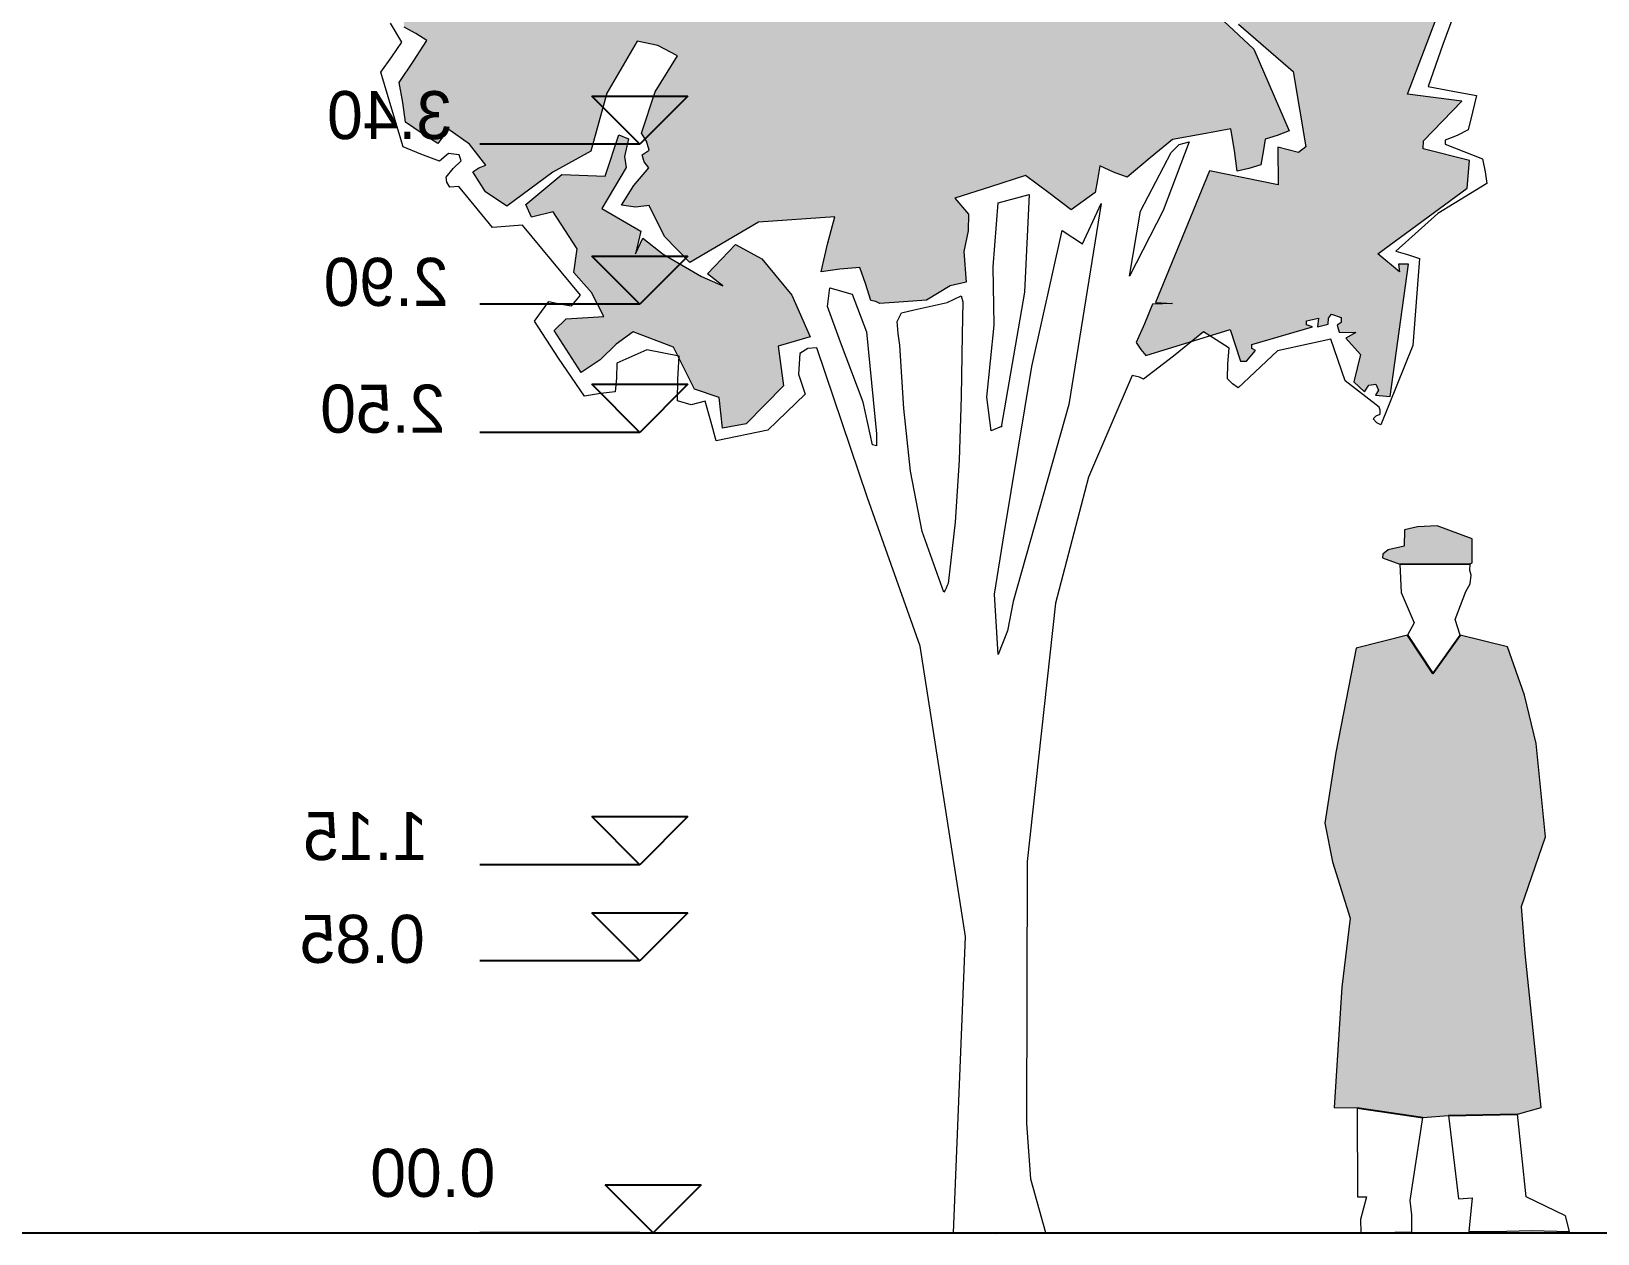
# Model space of a CAD drawing. Extents: x 9483 to 67306, y -5730 to 5191.
# Drawn here: x 23647.3 to 24136.4, y -1896.4 to -1521 of the extents above; entities that cross this region are included whole.
import ezdxf

# ---------------------------------------------------------------- set-up
doc = ezdxf.new("R2010")
doc.units = 0
doc.header["$MEASUREMENT"] = 0
doc.layers.get('0').update_dxf_attribs({"linetype": 'CONTINUOUS'})
for name, color, linetype in [('duvar', 3, 'CONTINUOUS'), ('Elevation_Vehicles', 7, 'CONTINUOUS'), ('yazı', 6, 'CONTINUOUS'), ('ölçü', 5, 'CONTINUOUS')]:
    doc.layers.add(name, color=color, linetype=linetype)

msp = doc.modelspace()

# ---------------------------------------------------------------- hatches: boundary and pattern name
at = {"layer": 'Elevation_Vehicles'}
h = msp.add_hatch(color=256, dxfattribs=at)
h.dxf.hatch_style = 1
h.set_gradient(color1=(0, 76, 153), one_color=1, tint=1, name='CYLINDER')
h.paths.add_polyline_path([(24096.56164, -1687.22008), (24097.16041, -1686.92069), (24097.16041, -1679.43607), (24086.23285, -1675.39437), (24080.09546, -1675.69375), (24076.05376, -1676.59191), (24075.90406, -1681.68145), (24070.96421, -1682.87899), (24069.31759, -1684.22623), (24069.1679, -1685.42377), (24074.55683, -1687.36977)])
h = msp.add_hatch(color=256, dxfattribs=at)
h.dxf.hatch_style = 1
h.set_gradient(color1=(37, 4, 200), color2=(226, 220, 254), one_color=1, tint=0.93, name='CYLINDER')
h.paths.add_polyline_path([(24056.44403, -1819.3986), (24054.04895, -1856.97143), (24061.23419, -1857.12112), (24081.74207, -1860.11498), (24089.82547, -1859.5162), (24111.3812, -1859.06713), (24118.71613, -1856.97143), (24113.77628, -1808.92012), (24112.57874, -1794.25025), (24120.06337, -1772.54483), (24117.21921, -1743.35479), (24113.47689, -1728.23584), (24108.23766, -1713.11689), (24093.41809, -1709.52427), (24084.87645, -1721.47044), (24076.95191, -1709.52427), (24060.93481, -1713.56597), (24054.64772, -1746.19894), (24051.20479, -1768.20375), (24053.59987, -1780.32885), (24059.1385, -1797.84287)])
at = {"layer": 'yazı'}
h = msp.add_hatch(color=256, dxfattribs=at)
h.set_gradient(color1=(38, 153, 0), color2=(228, 255, 219), one_color=1, tint=0.93, name='CYLINDER')
h.paths.add_polyline_path([(24045.54296, -1378.30252), (24058.91979, -1372.36246), (24047.19743, -1354.25453), (24035.47507, -1336.1466), (24030.79784, -1338.84306), (24025.81202, -1341.53414), (24024.28526, -1340.58145), (24022.7585, -1339.62877), (24022.50917, -1336.22896), (24022.5738, -1332.52596), (24020.11591, -1331.8657), (24017.35481, -1330.89147), (24021.76655, -1325.72095), (24025.8751, -1320.23647), (24019.07392, -1303.14048), (24012.27274, -1286.04448), (24008.87293, -1286.29382), (24005.47313, -1286.54315), (24003.04755, -1284.03139), (24000.61658, -1281.82821), (24001.60158, -1278.44995), (24002.58658, -1275.07169), (23997.68156, -1273.134), (23992.78192, -1270.88773), (23994.38409, -1267.52024), (23996.28946, -1264.46672), (23999.36991, -1264.82917), (24002.45575, -1264.88303), (24004.65354, -1262.76065), (24007.15991, -1260.64366), (23990.53253, -1240.59805), (23967.57727, -1229.39364), (23961.51871, -1222.80565), (23955.46553, -1215.90908), (23953.59787, -1216.80251), (23952.04418, -1217.39275), (23947.44236, -1215.76904), (23942.84053, -1214.14532), (23944.81592, -1207.08021), (23946.48272, -1200.00972), (23939.97015, -1201.74811), (23933.45757, -1203.4865), (23931.98467, -1199.44798), (23930.51178, -1195.40946), (23923.04113, -1198.98319), (23915.57048, -1202.55692), (23916.42621, -1206.58467), (23916.97874, -1210.29845), (23917.59052, -1210.6178), (23918.20769, -1210.62858), (23919.29121, -1219.29047), (23920.37473, -1227.95236), (23917.89528, -1228.52644), (23915.72442, -1229.1059), (23912.67629, -1226.89195), (23909.93135, -1224.99197), (23907.10562, -1227.72075), (23903.97131, -1230.44414), (23891.94193, -1229.92548), (23879.90716, -1229.71542), (23883.22079, -1234.40342), (23886.22044, -1239.39463), (23884.62366, -1242.45353), (23883.02688, -1245.51244), (23885.75565, -1248.33817), (23888.79302, -1251.16929), (23883.77488, -1255.71186), (23879.05994, -1260.56841), (23873.57007, -1256.76845), (23868.3834, -1253.28246), (23858.74884, -1274.72173), (23848.81108, -1295.84704), (23849.11428, -1296.16101), (23849.72606, -1296.48036), (23855.65918, -1292.57112), (23861.90087, -1288.66725), (23862.74583, -1293.31217), (23863.59079, -1297.95708), (23871.40233, -1292.53724), (23880.05345, -1292.07089), (23881.55867, -1294.2579), (23883.37247, -1296.45031), (23884.10275, -1289.98082), (23881.12464, -1283.75528), (23890.6638, -1285.46518), (23899.89977, -1286.8611), (23903.93447, -1303.29145), (23907.65519, -1320.025), (23925.03822, -1314.46354), (23942.15576, -1306.42803), (23944.30508, -1307.0829), (23946.14581, -1307.73239), (23951.50102, -1319.24694), (23956.54765, -1330.75611), (23959.03248, -1329.87345), (23960.94333, -1329.0937), (23963.26108, -1335.19478), (23962.834, -1341.97824), (23952.55378, -1347.355), (23949.25249, -1359.64449), (23953.87586, -1360.03386), (23958.80781, -1360.42863), (23960.91404, -1363.55217), (23963.02026, -1366.67571), (23961.73745, -1369.43142), (23960.14066, -1372.49033), (23952.74543, -1371.74389), (23945.35019, -1370.99745), (23945.61568, -1373.47151), (23945.5672, -1376.24876), (23934.83836, -1389.64331), (23939.18702, -1405.77046), (23926.3735, -1414.80713), (23912.65038, -1422.9019), (23912.62883, -1424.13623), (23912.29871, -1425.36518), (23911.0536, -1425.9608), (23909.49991, -1426.55104), (23905.8777, -1421.85765), (23900.66409, -1419.91458), (23900.52943, -1427.62917), (23900.70874, -1435.04057), (23890.8179, -1435.79396), (23880.61848, -1436.54196), (23878.09056, -1439.89329), (23875.56264, -1443.24462), (23879.50577, -1464.92089), (23878.50078, -1487.12815), (23874.16445, -1487.97849), (23870.1367, -1488.83422), (23866.24361, -1481.97536), (23862.65372, -1475.43046), (23856.48205, -1475.32273), (23850.31037, -1475.21501), (23847.28378, -1471.76672), (23843.954, -1468.00447), (23845.24758, -1464.63159), (23846.84436, -1461.57268), (23839.8008, -1458.36296), (23832.35709, -1460.39378), (23830.36015, -1468.69322), (23826.2139, -1476.33779), (23815.07257, -1477.99538), (23803.94739, -1478.72723), (23801.87349, -1473.75218), (23798.85767, -1469.68673), (23793.58482, -1471.13808), (23788.31735, -1472.28085), (23786.30964, -1481.19746), (23784.61591, -1489.81087), (23763.84384, -1495.0045), (23751.20424, -1511.76115), (23757.11042, -1509.39482), (23762.70263, -1507.33169), (23764.20785, -1509.51871), (23765.39909, -1512.00892), (23764.46257, -1512.60993), (23763.52066, -1513.51952), (23763.46679, -1516.60536), (23763.72151, -1519.69658), (23767.3922, -1521.61272), (23770.74892, -1523.83206), (23766.62422, -1530.2423), (23762.18554, -1536.95573), (23763.31215, -1543.14895), (23764.13018, -1549.33679), (23769.31685, -1552.82278), (23774.20033, -1555.9948), (23775.78095, -1553.86164), (23777.36696, -1551.4199), (23784.07501, -1556.16716), (23789.20782, -1562.73899), (23787.03157, -1563.62703), (23785.15852, -1564.82905), (23789.06239, -1571.07075), (23795.77582, -1575.50942), (23810.1592, -1564.95676), (23822.00388, -1558.3726), (23826.95043, -1540.24695), (23836.49342, -1524.0536), (23842.95214, -1525.40105), (23849.06995, -1528.59461), (23842.08181, -1539.89371), (23837.84399, -1552.78421), (23839.34382, -1555.27981), (23840.2211, -1558.07323), (23839.28457, -1558.67423), (23838.03408, -1559.57844), (23838.61354, -1561.7493), (23840.12414, -1563.62773), (23835.39843, -1569.10145), (23831.5877, -1575.20849), (23835.8971, -1575.90106), (23840.22804, -1575.3593), (23844.99841, -1585.01158), (23852.88154, -1593.17481), (23874.40005, -1580.58595), (23898.1987, -1578.84061), (23895.8878, -1587.44325), (23893.88548, -1596.05128), (23899.76473, -1595.22787), (23905.94718, -1594.71843), (23907.7125, -1599.68808), (23909.47243, -1604.96633), (23911.00997, -1605.30184), (23912.23353, -1605.94055), (23919.65031, -1605.45266), (23926.75851, -1604.95938), (23934.24532, -1600.45989), (23939.2042, -1599.31174), (23938.44543, -1589.72948), (23939.79288, -1583.27077), (23939.88445, -1578.02485), (23935.65045, -1573.0121), (23946.82411, -1569.503), (23957.68917, -1565.98852), (23965.00362, -1571.36371), (23972.00948, -1576.73352), (23975.76096, -1574.02091), (23979.51244, -1571.30829), (23980.19963, -1567.30747), (23980.89221, -1562.99807), (23985.18006, -1564.92498), (23989.4733, -1566.54331), (23996.67846, -1560.49552), (24003.56964, -1554.75093), (24012.85947, -1553.06102), (24021.84072, -1551.36572), (24022.95656, -1558.17611), (24023.76919, -1564.67253), (24027.48836, -1563.81141), (24031.21291, -1562.64171), (24031.9001, -1558.64089), (24032.58729, -1554.64008), (24036.31184, -1553.47038), (24040.04178, -1551.9921), (24029.06586, -1526.48893), (24008.41073, -1507.29905), (24015.28575, -1502.48021), (24021.85219, -1497.65598), (24022.17155, -1497.0442), (24022.17694, -1496.73562), (24018.49548, -1495.43665), (24014.50005, -1494.44087), (24023.30737, -1485.02559), (24032.10931, -1475.9189), (24042.22255, -1480.10824), (24052.33579, -1484.29757), (24054.38276, -1490.81554), (24056.43512, -1497.02492), (24060.42517, -1498.32928), (24064.4206, -1499.32505), (24073.54728, -1489.29799), (24087.23807, -1483.05473), (24088.9372, -1474.13273), (24090.32774, -1465.20535), (24085.73668, -1462.96447), (24081.14563, -1460.72358), (24083.11564, -1453.96706), (24085.08564, -1447.21053), (24082.62235, -1446.85886), (24079.85587, -1446.19321), (24085.32802, -1433.32426), (24091.10876, -1420.4607), (24069.41859, -1389.83167), (24059.51698, -1391.20223)])
h.paths.add_polyline_path([(23972.42024, -1447.09602), (23973.80696, -1456.07188), (23974.89047, -1464.73377), (23960.71716, -1463.25166), (23946.54386, -1461.76956), (23954.16532, -1449.55548), (23940.70075, -1442.83822), (23957.10416, -1440.34644)], flags=16)
h = msp.add_hatch(color=256, dxfattribs=at)
h.set_gradient(color1=(38, 153, 0), color2=(228, 255, 219), one_color=1, tint=0.93, name='CYLINDER')
h.paths.add_polyline_path([(24095.59919, -1569.93913), (24096.36718, -1561.30956), (24081.92299, -1557.66198), (24081.96608, -1555.19331), (24093.9131, -1542.74606), (24076.97331, -1540.59831), (24087.64674, -1512.69493), (24068.41064, -1500.62941), (24065.2871, -1502.73563), (24053.29542, -1500.05689), (24046.74896, -1486.05212), (24032.67261, -1479.01551), (24021.61902, -1493.33042), (24030.46022, -1499.6583), (24017.74365, -1503.14047), (24015.17264, -1508.96047), (24026.17393, -1515.32605), (24026.15238, -1516.56039), (24024.26318, -1518.68816), (24041.29071, -1533.49323), (24045.20152, -1557.02101), (24043.00912, -1558.8348), (24036.55579, -1557.17877), (24036.65969, -1568.91034), (24015.12885, -1564.52171), (23998.36072, -1605.59184), (24003.60126, -1605.992), (23997.4242, -1606.19285), (23994.8478, -1612.32144), (23992.27679, -1618.14144), (23993.782, -1620.32846), (23995.2926, -1622.20689), (24009.66327, -1617.74949), (24013.32512, -1614.8047), (24015.22954, -1616.02299), (24021.67304, -1614.02438), (24024.8951, -1623.95832), (24026.7466, -1623.99063), (24029.58311, -1620.64469), (24028.35955, -1620.00598), (24028.38109, -1618.77164), (24047.30704, -1613.23712), (24045.46631, -1612.58763), (24045.48786, -1611.3533), (24049.20702, -1610.49218), (24048.84996, -1613.26405), (24052.26054, -1612.39755), (24052.29286, -1610.54604), (24053.24016, -1609.32787), (24056.30983, -1610.30748), (24056.2829, -1611.8504), (24055.03241, -1612.75461), (24055.61187, -1614.92547), (24060.8578, -1615.01703), (24057.73964, -1616.81467), (24062.28222, -1621.83281), (24060.27989, -1630.44084), (24063.62045, -1633.58592), (24064.89249, -1631.44738), (24067.05797, -1631.1765), (24067.9514, -1633.04417), (24066.99872, -1634.57093), (24071.62209, -1634.96031), (24077.2812, -1593.69626), (24074.19536, -1593.6424), (24074.46085, -1596.11645), (24067.76896, -1590.44345)])
h = msp.add_hatch(color=256, dxfattribs=at)
h.set_gradient(color1=(38, 153, 0), color2=(228, 255, 219), one_color=1, tint=0.93, name='CYLINDER')
h.paths.add_polyline_path([(23884.80728, -1603.30108), (23875.43509, -1592.02509), (23867.17874, -1587.55949), (23858.3768, -1596.66618), (23863.2495, -1600.45537), (23856.50914, -1597.55961), (23844.59287, -1590.5607), (23838.19879, -1585.51025), (23835.95252, -1590.40989), (23837.61933, -1583.33939), (23825.39448, -1576.33509), (23833.02671, -1563.50385), (23832.4688, -1560.09865), (23833.80009, -1554.56569), (23830.73579, -1553.27749), (23826.49798, -1566.16799), (23812.92568, -1565.62241), (23801.64969, -1574.99459), (23803.43117, -1579.0385), (23810.25233, -1577.3055), (23817.76763, -1588.85776), (23816.7126, -1596.24761), (23822.15938, -1602.51624), (23826.0417, -1609.99227), (23814.29936, -1610.71334), (23810.53172, -1614.35171), (23818.94584, -1627.46305), (23824.87895, -1623.5538), (23829.90247, -1618.70264), (23835.21842, -1614.78262), (23847.78956, -1619.63222), (23849.15546, -1622.3544), (23849.59258, -1622.44179), (23849.54997, -1623.14064), (23854.35217, -1632.71123), (23862.02368, -1635.31456), (23863.09104, -1644.90221), (23870.52398, -1643.48856), (23882.15165, -1631.65309), (23880.5156, -1619.27742), (23890.44414, -1616.36394)])

# ---------------------------------------------------------------- linework, layer by layer
at = {"color": 27, "lineweight": 0}
for p, q in [((23767.3922, -1521.61272), (23763.72151, -1519.69658)), ((23766.62422, -1530.2423), (23770.74892, -1523.83206)), ((23770.74892, -1523.83206), (23767.3922, -1521.61272)), ((23836.49342, -1524.0536), (23826.95043, -1540.24695)), ((23842.95214, -1525.40105), (23836.49342, -1524.0536)), ((23849.06995, -1528.59461), (23842.95214, -1525.40105)), ((23762.18554, -1536.95573), (23766.62422, -1530.2423)), ((23842.08181, -1539.89371), (23849.06995, -1528.59461)), ((23763.31215, -1543.14895), (23762.18554, -1536.95573)), ((23826.95043, -1540.24695), (23822.00388, -1558.3726)), ((23837.84399, -1552.78421), (23842.08181, -1539.89371)), ((23764.13018, -1549.33679), (23763.31215, -1543.14895)), ((23769.31685, -1552.82278), (23764.13018, -1549.33679)), ((23774.20033, -1555.9948), (23769.31685, -1552.82278)), ((23775.78095, -1553.86164), (23774.20033, -1555.9948)), ((23777.36696, -1551.4199), (23775.78095, -1553.86164)), ((23784.07501, -1556.16716), (23777.36696, -1551.4199)), ((23826.49798, -1566.16799), (23830.73579, -1553.27749)), ((23830.73579, -1553.27749), (23833.80009, -1554.56569)), ((23833.80009, -1554.56569), (23832.4688, -1560.09865)), ((23839.34382, -1555.27981), (23837.84399, -1552.78421)), ((23840.2211, -1558.07323), (23839.34382, -1555.27981)), ((23789.20782, -1562.73899), (23784.07501, -1556.16716)), ((23822.00388, -1558.3726), (23810.1592, -1564.95676)), ((23832.4688, -1560.09865), (23833.02671, -1563.50385)), ((23838.03408, -1559.57844), (23839.28457, -1558.67423)), ((23838.61354, -1561.7493), (23838.03408, -1559.57844)), ((23839.28457, -1558.67423), (23840.2211, -1558.07323)), ((23993.61034, -1577.11057), (24003.19103, -1558.75713)), ((24008.80479, -1555.45966), (24000.71315, -1576.92587)), ((24003.19103, -1558.75713), (24005.7028, -1556.33155)), ((24005.7028, -1556.33155), (24008.80479, -1555.45966)), ((23785.15852, -1564.82905), (23787.03157, -1563.62703)), ((23789.06239, -1571.07075), (23785.15852, -1564.82905)), ((23787.03157, -1563.62703), (23789.20782, -1562.73899)), ((23810.1592, -1564.95676), (23795.77582, -1575.50942)), ((23833.02671, -1563.50385), (23825.39448, -1576.33509)), ((23835.39843, -1569.10145), (23840.12414, -1563.62773)), ((23840.12414, -1563.62773), (23838.61354, -1561.7493)), ((23801.64969, -1574.99459), (23812.92568, -1565.62241)), ((23812.92568, -1565.62241), (23826.49798, -1566.16799)), ((23831.5877, -1575.20849), (23835.39843, -1569.10145)), ((23795.77582, -1575.50942), (23789.06239, -1571.07075)), ((23947.62215, -1594.51983), (23949.20659, -1574.48343)), ((23949.20659, -1574.48343), (23958.82117, -1571.87315)), ((23958.82117, -1571.87315), (23957.36217, -1602.40679)), ((23981.30469, -1574.73503), (23971.25695, -1637.52991)), ((23975.52935, -1587.29001), (23981.30469, -1574.73503)), ((23803.43117, -1579.0385), (23801.64969, -1574.99459)), ((23810.25233, -1577.3055), (23803.43117, -1579.0385)), ((23817.76763, -1588.85776), (23810.25233, -1577.3055)), ((23825.39448, -1576.33509), (23837.61933, -1583.33939)), ((23835.8971, -1575.90106), (23831.5877, -1575.20849)), ((23840.22804, -1575.3593), (23835.8971, -1575.90106)), ((23844.99841, -1585.01158), (23840.22804, -1575.3593)), ((23898.1987, -1578.84061), (23874.40005, -1580.58595)), ((23895.8878, -1587.44325), (23898.1987, -1578.84061)), ((24000.71315, -1576.92587), (23990.169, -1597.42323)), ((23990.169, -1597.42323), (23993.61034, -1577.11057)), ((23837.61933, -1583.33939), (23835.95252, -1590.40989)), ((23874.40005, -1580.58595), (23852.88154, -1593.17481)), ((23959.73545, -1625.59905), (23969.11911, -1583.16531)), ((23969.11911, -1583.16531), (23975.52935, -1587.29001)), ((23816.7126, -1596.24761), (23817.76763, -1588.85776)), ((23835.95252, -1590.40989), (23838.19879, -1585.51025)), ((23838.19879, -1585.51025), (23844.59287, -1590.5607)), ((23852.88154, -1593.17481), (23844.99841, -1585.01158)), ((23858.3768, -1596.66618), (23867.17874, -1587.55949)), ((23867.17874, -1587.55949), (23875.43509, -1592.02509)), ((23893.88548, -1596.05128), (23895.8878, -1587.44325)), ((23844.59287, -1590.5607), (23856.50914, -1597.55961)), ((23875.43509, -1592.02509), (23884.80728, -1603.30108)), ((23822.15938, -1602.51624), (23816.7126, -1596.24761)), ((23856.50914, -1597.55961), (23863.2495, -1600.45537)), ((23863.2495, -1600.45537), (23858.3768, -1596.66618)), ((23899.76473, -1595.22787), (23893.88548, -1596.05128)), ((23905.94718, -1594.71843), (23899.76473, -1595.22787)), ((23907.7125, -1599.68808), (23905.94718, -1594.71843)), ((23947.92152, -1612.73705), (23947.62215, -1594.51983)), ((23826.0417, -1609.99227), (23822.15938, -1602.51624)), ((23884.80728, -1603.30108), (23890.44414, -1616.36394)), ((23895.85704, -1606.88941), (23896.57655, -1601.03709)), ((23896.57655, -1601.03709), (23903.64166, -1603.01248)), ((23903.64166, -1603.01248), (23908.06574, -1614.81946)), ((23909.47243, -1604.96633), (23907.7125, -1599.68808)), ((23933.228, -1605.68966), (23937.58588, -1603.60498)), ((23937.58588, -1603.60498), (23938.17073, -1605.46726)), ((23957.36217, -1602.40679), (23950.14398, -1644.56965)), ((23899.98331, -1618.07384), (23895.85704, -1606.88941)), ((23911.00997, -1605.30184), (23909.47243, -1604.96633)), ((23912.23353, -1605.94055), (23911.00997, -1605.30184)), ((23917.69108, -1611.59202), (23918.97389, -1608.83631)), ((23918.97389, -1608.83631), (23923.00164, -1607.98058)), ((23923.00164, -1607.98058), (23933.228, -1605.68966)), ((23938.17073, -1605.46726), (23937.99298, -1615.65052)), ((23810.53172, -1614.35171), (23814.29936, -1610.71334)), ((23814.29936, -1610.71334), (23826.0417, -1609.99227)), ((23917.93503, -1615.30041), (23917.69108, -1611.59202)), ((23945.67681, -1635.23134), (23947.92152, -1612.73705)), ((23818.94584, -1627.46305), (23810.53172, -1614.35171)), ((23829.90247, -1618.70264), (23824.87895, -1623.5538)), ((23835.21842, -1614.78262), (23829.90247, -1618.70264)), ((23847.78956, -1619.63222), (23835.21842, -1614.78262)), ((23890.44414, -1616.36394), (23880.5156, -1619.27742)), ((23907.06614, -1636.71814), (23899.98331, -1618.07384)), ((23908.06574, -1614.81946), (23911.21395, -1646.66823)), ((23918.48756, -1619.01419), (23917.93503, -1615.30041)), ((23937.99298, -1615.65052), (23937.65364, -1635.0913)), ((23824.87895, -1623.5538), (23818.94584, -1627.46305)), ((23854.35217, -1632.71123), (23847.78956, -1619.63222)), ((23880.5156, -1619.27742), (23882.15165, -1631.65309)), ((23919.68575, -1638.79048), (23918.48756, -1619.01419)), ((23951.10517, -1677.92363), (23959.73545, -1625.59905)), ((23862.02368, -1635.31456), (23854.35217, -1632.71123)), ((23882.15165, -1631.65309), (23870.52398, -1643.48856)), ((23863.09104, -1644.90221), (23862.02368, -1635.31456)), ((23909.92036, -1650.0411), (23907.06614, -1636.71814)), ((23937.65364, -1635.0913), (23937.00033, -1654.83527)), ((23947.0366, -1645.75012), (23945.67681, -1635.23134)), ((23971.25695, -1637.52991), (23953.82474, -1698.96119)), ((23921.81508, -1658.27435), (23919.68575, -1638.79048)), ((23870.52398, -1643.48856), (23863.09104, -1644.90221)), ((23911.21395, -1646.66823), (23911.14931, -1650.37123)), ((23950.45795, -1644.26646), (23947.0366, -1645.75012)), ((23911.14931, -1650.37123), (23909.92036, -1650.0411)), ((23937.00033, -1654.83527), (23935.73523, -1674.25989)), ((23925.49811, -1677.16798), (23921.81508, -1658.27435)), ((23932.26697, -1696.11548), (23925.49811, -1677.16798)), ((23935.73523, -1674.25989), (23933.54978, -1693.35977)), ((23947.99935, -1696.69877), (23951.10517, -1677.92363)), ((23932.58632, -1695.5037), (23932.26697, -1696.11548)), ((23932.90568, -1694.89192), (23932.58632, -1695.5037)), ((23933.23042, -1693.97155), (23932.90568, -1694.89192)), ((23933.54978, -1693.35977), (23933.23042, -1693.97155)), ((23949.2137, -1715.54931), (23947.99935, -1696.69877)), ((23953.82474, -1698.96119), (23952.12023, -1708.19177)), ((23952.12023, -1708.19177), (23949.2137, -1715.54931))]:
    msp.add_line(p, q, dxfattribs=at)
at = {"color": 7, "lineweight": 0}
for points in [[(24069.31759, -1684.22623), (24069.1679, -1685.42377), (24074.55683, -1687.36977), (24075.00591, -1696.20163), (24079.04761, -1705.63226), (24076.95191, -1709.52427), (24060.93481, -1713.56597), (24054.64772, -1746.19894), (24051.20479, -1768.20375), (24053.59987, -1780.32885), (24059.1385, -1797.84287), (24056.44403, -1819.3986), (24054.04895, -1856.97143), (24061.23419, -1857.12112), (24061.38389, -1884.96394), (24064.22805, -1884.96394), (24062.28204, -1891.99949), (24062.43174, -1896.19088), (24078.29915, -1895.89149), (24078.29915, -1890.50256), (24077.85007, -1886.01179), (24081.74207, -1860.11498), (24089.82547, -1859.5162), (24092.96902, -1885.56271), (24097.16041, -1885.26332), (24096.11256, -1895.7418), (24104.19596, -1895.7418), (24115.72228, -1895.44242), (24127.54799, -1895.7418), (24126.35045, -1890.80195), (24114.07567, -1884.96394), (24111.3812, -1859.06713), (24118.71613, -1856.97143), (24113.77628, -1808.92012), (24112.57874, -1794.25025), (24120.06337, -1772.54483), (24117.21921, -1743.35479), (24113.47689, -1728.23584), (24108.23766, -1713.11689), (24093.41809, -1709.52427), (24091.92117, -1704.58441), (24095.2144, -1695.90225), (24096.56164, -1693.50717), (24096.86102, -1690.8127), (24096.41194, -1689.31577), (24096.56164, -1687.22008), (24097.16041, -1686.92069), (24097.16041, -1679.43607), (24086.23285, -1675.39437), (24080.09546, -1675.69375), (24076.05376, -1676.59191), (24075.90406, -1681.68145), (24070.96421, -1682.87899), (24069.31759, -1684.22623), (24069.31759, -1684.22623)], [(24069.31759, -1684.22623), (24069.1679, -1685.42377), (24074.55683, -1687.36977), (24075.00591, -1696.20163), (24079.04761, -1705.63226), (24076.95191, -1709.52427), (24060.93481, -1713.56597), (24054.64772, -1746.19894), (24051.20479, -1768.20375), (24053.59987, -1780.32885), (24059.1385, -1797.84287), (24056.44403, -1819.3986), (24054.04895, -1856.97143), (24061.23419, -1857.12112), (24061.38389, -1884.96394), (24064.22805, -1884.96394), (24062.28204, -1891.99949), (24062.43174, -1896.19088), (24078.29915, -1895.89149), (24078.29915, -1890.50256), (24077.85007, -1886.01179), (24081.74207, -1860.11498), (24089.82547, -1859.5162), (24092.96902, -1885.56271), (24097.16041, -1885.26332), (24096.11256, -1895.7418), (24104.19596, -1895.7418), (24115.72228, -1895.44242), (24127.54799, -1895.7418), (24126.35045, -1890.80195), (24114.07567, -1884.96394), (24111.3812, -1859.06713), (24118.71613, -1856.97143), (24113.77628, -1808.92012), (24112.57874, -1794.25025), (24120.06337, -1772.54483), (24117.21921, -1743.35479), (24113.47689, -1728.23584), (24108.23766, -1713.11689), (24093.41809, -1709.52427), (24091.92117, -1704.58441), (24095.2144, -1695.90225), (24096.56164, -1693.50717), (24096.86102, -1690.8127), (24096.41194, -1689.31577), (24096.56164, -1687.22008), (24097.16041, -1686.92069), (24097.16041, -1679.43607), (24086.23285, -1675.39437), (24080.09546, -1675.69375), (24076.05376, -1676.59191), (24075.90406, -1681.68145), (24070.96421, -1682.87899), (24069.31759, -1684.22623)]]:
    msp.add_lwpolyline(points, dxfattribs=at)
at = {"layer": 'duvar', "color": 27, "lineweight": 0}
for p, q in [((24008.41073, -1507.29905), (24029.06586, -1526.48893)), ((24076.97331, -1540.59831), (24087.64674, -1512.69493)), ((24092.90882, -1511.86075), (24088.04845, -1525.04905)), ((23763.02355, -1524.31457), (23759.42289, -1518.38684)), ((24024.26318, -1518.68816), (24041.29071, -1533.49323)), ((23759.85692, -1528.88946), (23763.02355, -1524.31457)), ((24088.04845, -1525.04905), (24083.49666, -1538.24275)), ((23756.37631, -1533.76755), (23759.85692, -1528.88946)), ((24029.06586, -1526.48893), (24040.04178, -1551.9921)), ((23759.88002, -1545.24979), (23756.37631, -1533.76755)), ((24041.29071, -1533.49323), (24045.20152, -1557.02101)), ((24093.9131, -1542.74606), (24076.97331, -1540.59831)), ((24083.49666, -1538.24275), (24091.18971, -1539.61174)), ((24091.18971, -1539.61174), (24098.57418, -1540.97535)), ((23763.37835, -1557.04061), (23759.88002, -1545.24979)), ((24081.96608, -1555.19331), (24093.9131, -1542.74606)), ((24098.57418, -1540.97535), (24097.24828, -1546.19973)), ((24097.24828, -1546.19973), (24095.91699, -1551.73269)), ((24003.56964, -1554.75093), (23996.67846, -1560.49552)), ((24012.85947, -1553.06102), (24003.56964, -1554.75093)), ((24021.84072, -1551.36572), (24012.85947, -1553.06102)), ((24022.95656, -1558.17611), (24021.84072, -1551.36572)), ((24032.58729, -1554.64008), (24031.9001, -1558.64089)), ((24036.31184, -1553.47038), (24032.58729, -1554.64008)), ((24040.04178, -1551.9921), (24036.31184, -1553.47038)), ((24081.92299, -1557.66198), (24081.96608, -1555.19331)), ((24088.76031, -1555.00323), (24088.74954, -1555.62039)), ((24092.49025, -1553.52494), (24088.76031, -1555.00323)), ((24095.91699, -1551.73269), (24092.49025, -1553.52494)), ((23768.89515, -1559.29765), (23763.37835, -1557.04061)), ((23774.72054, -1561.56008), (23768.89515, -1559.29765)), ((23777.54088, -1559.13988), (23774.72054, -1561.56008)), ((23780.92992, -1559.50772), (23777.54088, -1559.13988)), ((23781.22234, -1560.43885), (23780.92992, -1559.50772)), ((24023.76919, -1564.67253), (24022.95656, -1558.17611)), ((24031.9001, -1558.64089), (24031.21291, -1562.64171)), ((24043.00912, -1558.8348), (24036.55579, -1557.17877)), ((24036.55579, -1557.17877), (24036.65969, -1568.91034)), ((24045.20152, -1557.02101), (24043.00912, -1558.8348)), ((24096.36718, -1561.30956), (24081.92299, -1557.66198)), ((24088.74954, -1555.62039), (24088.73876, -1556.23756)), ((24088.73876, -1556.23756), (24094.56415, -1558.49999)), ((24094.56415, -1558.49999), (24100.38954, -1560.76242)), ((23776.79444, -1566.53512), (23779.00301, -1563.79557)), ((23779.00301, -1563.79557), (23781.51477, -1561.36999)), ((23781.51477, -1561.36999), (23781.22234, -1560.43885)), ((23980.89221, -1562.99807), (23980.19963, -1567.30747)), ((23985.18006, -1564.92498), (23980.89221, -1562.99807)), ((23989.4733, -1566.54331), (23985.18006, -1564.92498)), ((23996.67846, -1560.49552), (23989.4733, -1566.54331)), ((24015.12885, -1564.52171), (23998.36072, -1605.59184)), ((24036.65969, -1568.91034), (24015.12885, -1564.52171)), ((24027.48836, -1563.81141), (24023.76919, -1564.67253)), ((24031.21291, -1562.64171), (24027.48836, -1563.81141)), ((24095.59919, -1569.93913), (24096.36718, -1561.30956)), ((24100.38954, -1560.76242), (24101.24527, -1564.79016)), ((24101.24527, -1564.79016), (24101.7978, -1568.50394)), ((23777.0761, -1568.08343), (23776.79444, -1566.53512)), ((23777.97492, -1569.6425), (23777.0761, -1568.08343)), ((23780.75756, -1569.3824), (23777.97492, -1569.6425)), ((23791.33715, -1582.22285), (23780.75756, -1569.3824)), ((23946.82411, -1569.503), (23935.65045, -1573.0121)), ((23957.68917, -1565.98852), (23946.82411, -1569.503)), ((23965.00362, -1571.36371), (23957.68917, -1565.98852)), ((23980.19963, -1567.30747), (23979.51244, -1571.30829)), ((24067.76896, -1590.44345), (24095.59919, -1569.93913)), ((24101.7978, -1568.50394), (24086.51022, -1577.80611)), ((23935.65045, -1573.0121), (23939.88445, -1578.02485)), ((23972.00948, -1576.73352), (23965.00362, -1571.36371)), ((23975.76096, -1574.02091), (23972.00948, -1576.73352)), ((23979.51244, -1571.30829), (23975.76096, -1574.02091)), ((23939.88445, -1578.02485), (23939.79288, -1583.27077)), ((24086.51022, -1577.80611), (24073.33963, -1589.61465)), ((23800.61082, -1581.45869), (23791.33715, -1582.22285)), ((23818.7488, -1603.38274), (23800.61082, -1581.45869)), ((23939.79288, -1583.27077), (23938.44543, -1589.72948)), ((23938.44543, -1589.72948), (23939.2042, -1599.31174)), ((24074.46085, -1596.11645), (24067.76896, -1590.44345)), ((24071.62209, -1634.96031), (24077.2812, -1593.69626)), ((24073.33963, -1589.61465), (24077.02648, -1590.60504)), ((24077.2812, -1593.69626), (24074.19536, -1593.6424)), ((24074.19536, -1593.6424), (24074.46085, -1596.11645)), ((24077.02648, -1590.60504), (24080.70794, -1591.90401)), ((24080.70794, -1591.90401), (24078.69102, -1619.03245)), ((23817.17357, -1605.20731), (23818.7488, -1603.38274)), ((23934.24532, -1600.45989), (23926.75851, -1604.95938)), ((23939.2042, -1599.31174), (23934.24532, -1600.45989)), ((23804.40852, -1611.46673), (23806.62247, -1608.4186)), ((23806.62247, -1608.4186), (23808.83642, -1605.37046)), ((23808.83642, -1605.37046), (23812.22007, -1606.04688)), ((23812.22007, -1606.04688), (23815.9123, -1606.72868)), ((23815.9123, -1606.72868), (23817.17357, -1605.20731)), ((23919.65031, -1605.45266), (23912.23353, -1605.94055)), ((23926.75851, -1604.95938), (23919.65031, -1605.45266)), ((23997.4242, -1606.19285), (23994.8478, -1612.32144)), ((24003.60126, -1605.992), (23997.4242, -1606.19285)), ((23998.36072, -1605.59184), (24003.60126, -1605.992)), ((23811.92382, -1623.01899), (23804.40852, -1611.46673)), ((23994.8478, -1612.32144), (23992.27679, -1618.14144)), ((24028.38109, -1618.77164), (24047.30704, -1613.23712)), ((24045.46631, -1612.58763), (24045.48786, -1611.3533)), ((24047.30704, -1613.23712), (24045.46631, -1612.58763)), ((24045.48786, -1611.3533), (24049.20702, -1610.49218)), ((24049.20702, -1610.49218), (24048.84996, -1613.26405)), ((24048.84996, -1613.26405), (24052.26054, -1612.39755)), ((24052.26054, -1612.39755), (24052.29286, -1610.54604)), ((24052.29286, -1610.54604), (24053.24016, -1609.32787)), ((24053.24016, -1609.32787), (24056.30983, -1610.30748)), ((24056.2829, -1611.8504), (24055.03241, -1612.75461)), ((24055.03241, -1612.75461), (24055.61187, -1614.92547)), ((24056.30983, -1610.30748), (24056.2829, -1611.8504)), ((23992.27679, -1618.14144), (23993.782, -1620.32846)), ((23995.2926, -1622.20689), (24021.67304, -1614.02438)), ((24013.32512, -1614.8047), (24003.93295, -1622.35771)), ((24017.29362, -1617.3434), (24013.32512, -1614.8047)), ((24021.26212, -1619.88209), (24017.29362, -1617.3434)), ((24021.67304, -1614.02438), (24024.8951, -1623.95832)), ((24028.35955, -1620.00598), (24028.38109, -1618.77164)), ((24053.1055, -1617.04246), (24036.37195, -1620.76319)), ((24057.50803, -1630.08378), (24053.1055, -1617.04246)), ((24055.61187, -1614.92547), (24060.8578, -1615.01703)), ((24060.8578, -1615.01703), (24057.73964, -1616.81467)), ((24057.73964, -1616.81467), (24062.28222, -1621.83281)), ((23820.0509, -1634.8906), (23811.92382, -1623.01899)), ((23839.44164, -1620.41254), (23830.10871, -1624.57112)), ((23849.59258, -1622.44179), (23839.44164, -1620.41254)), ((23849.16011, -1629.53383), (23849.59258, -1622.44179)), ((23887.26674, -1621.556), (23886.84504, -1628.03088)), ((23889.76234, -1620.05618), (23887.26674, -1621.556)), ((23892.54498, -1619.79607), (23889.76234, -1620.05618)), ((23908.39516, -1666.68308), (23892.54498, -1619.79607)), ((23993.782, -1620.32846), (23995.2926, -1622.20689)), ((24003.93295, -1622.35771), (23994.54616, -1629.60213)), ((24020.86735, -1624.81404), (24021.26212, -1619.88209)), ((24036.37195, -1620.76319), (24024.1325, -1632.2793)), ((24026.7466, -1623.99063), (24029.58311, -1620.64469)), ((24029.58311, -1620.64469), (24028.35955, -1620.00598)), ((24062.28222, -1621.83281), (24060.27989, -1630.44084)), ((24078.69102, -1619.03245), (24068.68863, -1643.86076)), ((23830.10871, -1624.57112), (23830.02792, -1629.19987)), ((23886.84504, -1628.03088), (23888.8974, -1634.24026)), ((23991.0649, -1628.47075), (23977.344, -1660.16964)), ((23993.3226, -1628.96342), (23991.0649, -1628.47075)), ((24020.78656, -1629.4428), (24020.86735, -1624.81404)), ((24024.8951, -1623.95832), (24026.7466, -1623.99063)), ((23829.64393, -1633.51466), (23825.0044, -1634.05103)), ((23830.02792, -1629.19987), (23829.64393, -1633.51466)), ((23849.04161, -1636.32267), (23849.16011, -1629.53383)), ((23994.54616, -1629.60213), (23993.3226, -1628.96342)), ((24022.30254, -1631.01265), (24020.78656, -1629.4428)), ((24024.1325, -1632.2793), (24022.30254, -1631.01265)), ((24068.16841, -1638.29548), (24057.50803, -1630.08378)), ((24060.27989, -1630.44084), (24063.62045, -1633.58592)), ((24063.62045, -1633.58592), (24064.89249, -1631.44738)), ((24064.89249, -1631.44738), (24067.05797, -1631.1765)), ((24067.9514, -1633.04417), (24066.99872, -1634.57093)), ((24067.05797, -1631.1765), (24067.9514, -1633.04417)), ((23825.0044, -1634.05103), (23820.0509, -1634.8906)), ((23853.34024, -1637.63241), (23849.04161, -1636.32267)), ((23857.68196, -1636.47349), (23853.34024, -1637.63241)), ((23859.42574, -1642.67748), (23857.68196, -1636.47349)), ((23888.8974, -1634.24026), (23877.2805, -1645.45856)), ((24066.99872, -1634.57093), (24071.62209, -1634.96031)), ((24068.46084, -1639.22661), (24068.16841, -1638.29548)), ((23861.16951, -1648.88148), (23859.42574, -1642.67748)), ((24066.25228, -1641.96616), (24067.19419, -1641.05657)), ((24067.46507, -1643.22204), (24066.25228, -1641.96616)), ((24067.19419, -1641.05657), (24068.43929, -1640.46095)), ((24068.68863, -1643.86076), (24067.46507, -1643.22204)), ((24068.43929, -1640.46095), (24068.46084, -1639.22661)), ((23877.2805, -1645.45856), (23861.16951, -1648.88148)), ((23977.344, -1660.16964), (23967.08845, -1699.50139)), ((23924.87329, -1712.9637), (23908.39516, -1666.68308)), ((23967.08845, -1699.50139), (23958.27122, -1780.22107)), ((23939.03286, -1803.65345), (23924.87329, -1712.9637)), ((23958.27122, -1780.22107), (23958.07817, -1862.01731)), ((23935.25687, -1896.19088), (23939.03286, -1803.65345)), ((23958.07817, -1862.01731), (23959.31946, -1879.32494)), ((23959.31946, -1879.32494), (23963.96593, -1896.07464)), ((23948.21739, -1896.41711), (23935.25687, -1896.19088)), ((23963.96593, -1896.07464), (23948.21739, -1896.41711))]:
    msp.add_line(p, q, dxfattribs=at)
at = {"layer": 'Elevation_Vehicles'}
for p, q in [((24074.55683, -1687.36977), (24096.56164, -1687.22008)), ((24076.95191, -1709.52427), (24084.87645, -1721.47044)), ((24084.87645, -1721.47044), (24093.41809, -1709.52427)), ((24061.23419, -1857.12112), (24081.74207, -1860.11498)), ((24089.82547, -1859.5162), (24111.3812, -1859.06713))]:
    msp.add_line(p, q, dxfattribs=at)
at = {"layer": 'yazı'}
for p, q in [((22628.06559, -1896.19088), (24112.894, -1896.19088)), ((24112.894, -1896.19088), (26311.21148, -1896.19088))]:
    msp.add_line(p, q, dxfattribs=at)
at = {"layer": 'ölçü'}
for p, q in [((23822.30016, -1541.19088), (23852.30016, -1541.19088)), ((23837.30016, -1556.19088), (23822.30016, -1541.19088)), ((23852.30016, -1541.19088), (23837.30016, -1556.19088)), ((23822.30016, -1591.19088), (23852.30016, -1591.19088)), ((23837.30016, -1606.19088), (23822.30016, -1591.19088)), ((23852.30016, -1591.19088), (23837.30016, -1606.19088)), ((23822.30016, -1631.19088), (23852.30016, -1631.19088)), ((23837.30016, -1646.19088), (23822.30016, -1631.19088)), ((23852.30016, -1631.19088), (23837.30016, -1646.19088)), ((23822.30016, -1766.19088), (23852.30016, -1766.19088)), ((23837.30016, -1781.19088), (23822.30016, -1766.19088)), ((23852.30016, -1766.19088), (23837.30016, -1781.19088)), ((23822.30016, -1796.19088), (23852.30016, -1796.19088)), ((23837.30016, -1811.19088), (23822.30016, -1796.19088)), ((23852.30016, -1796.19088), (23837.30016, -1811.19088))]:
    msp.add_line(p, q, dxfattribs=at)
at = {"layer": 'ölçü', "color": 5, "linetype": 'ByBlock'}
for p, q in [((23837.30016, -1556.19088), (23787.30016, -1556.19088)), ((23837.30016, -1606.19088), (23787.30016, -1606.19088)), ((23837.30016, -1646.19088), (23787.30016, -1646.19088)), ((23837.30016, -1781.19088), (23787.30016, -1781.19088)), ((23837.30016, -1811.19088), (23787.30016, -1811.19088)), ((23837.30016, -1896.19088), (23787.30016, -1896.19088))]:
    msp.add_line(p, q, dxfattribs=at)
at = {"layer": 'ölçü', "color": 5}
for p, q in [((23826.45598, -1881.19088), (23856.45598, -1881.19088)), ((23841.45598, -1896.19088), (23826.45598, -1881.19088)), ((23856.45598, -1881.19088), (23841.45598, -1896.19088))]:
    msp.add_line(p, q, dxfattribs=at)

# ---------------------------------------------------------------- texts
at = {"layer": 'ölçü', "text_generation_flag": 2}
for s, p in [('3.40', (23778.66613, -1554.62982)), ('2.90', (23777.62198, -1606.70356)), ('2.50', (23776.54851, -1646.30507)), ('1.15', (23771.21229, -1779.74687)), ('0.85', (23770.13883, -1811.85619))]:
    msp.add_text(s, height=15, dxfattribs=at).set_placement(p)
at = {"layer": 'ölçü', "color": 5, "text_generation_flag": 2}
msp.add_text('0.00', height=15, dxfattribs=at).set_placement((23792.16304, -1884.92277))

doc.saveas('drawing.dxf')
